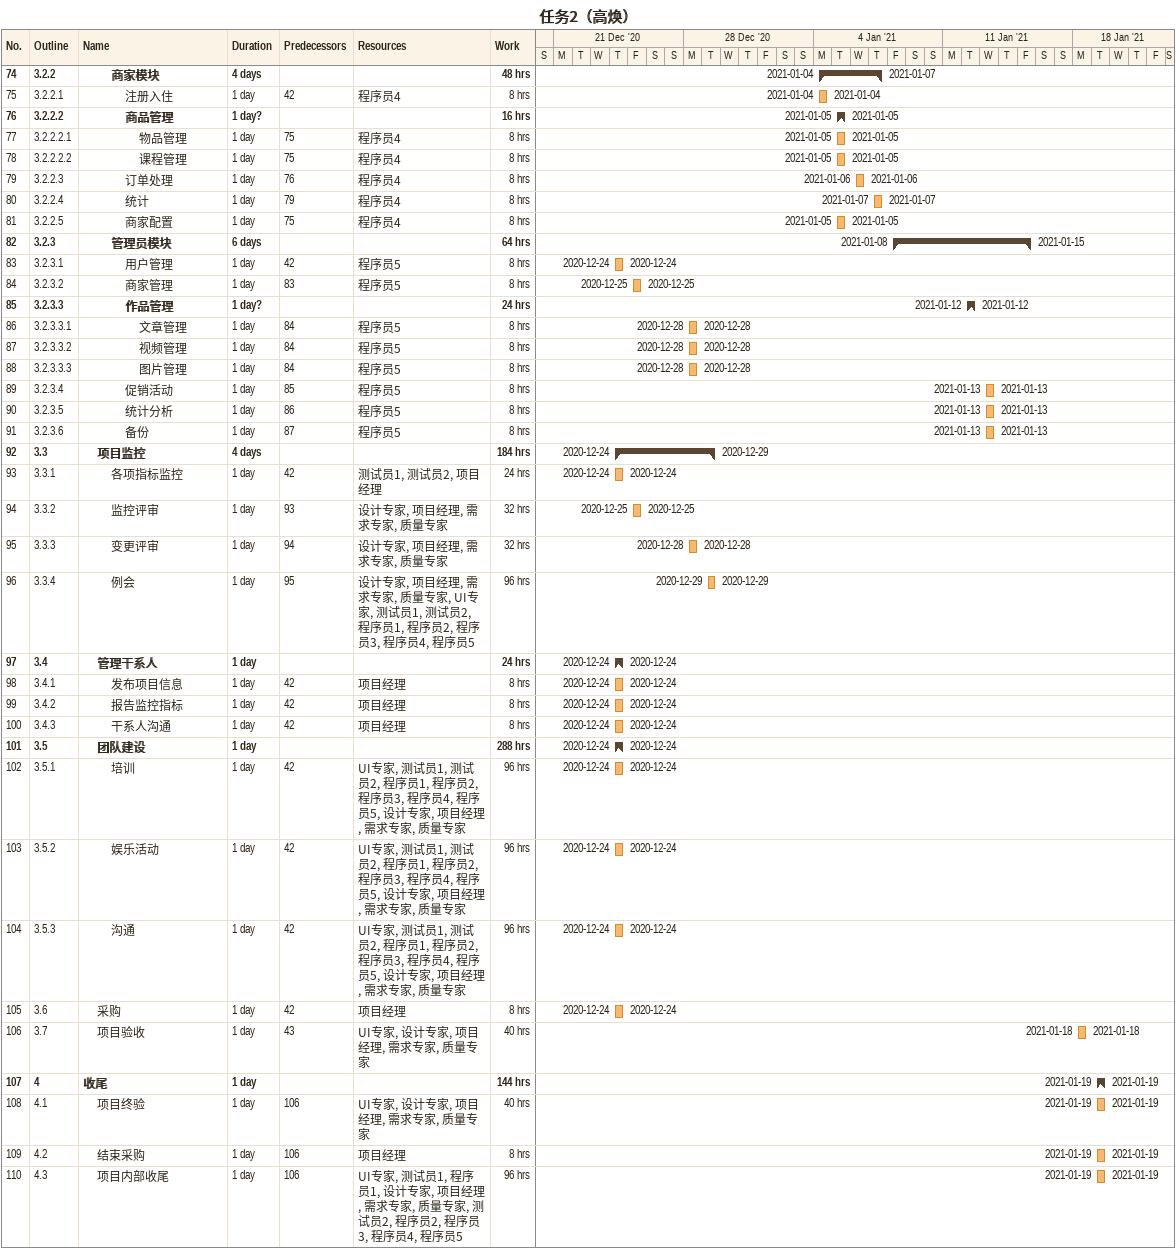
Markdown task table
任务2（高焕）

| ID | WBS | Task | Duration | Start | Finish | Predecessors | Resources | Work (h) |
|---|---|---|---|---|---|---|---|---|
| 74 | 3.2.2 | **商家模块** | 4d | 2021-01-04 | 2021-01-07 |  |  | 48 |
| 75 | 3.2.2.1 | 注册入住 | 1d | 2021-01-04 | 2021-01-04 | 42 | 程序员4 | 8 |
| 76 | 3.2.2.2 | **商品管理** | 1d? | 2021-01-05 | 2021-01-05 |  |  | 16 |
| 77 | 3.2.2.2.1 | 物品管理 | 1d | 2021-01-05 | 2021-01-05 | 75 | 程序员4 | 8 |
| 78 | 3.2.2.2.2 | 课程管理 | 1d | 2021-01-05 | 2021-01-05 | 75 | 程序员4 | 8 |
| 79 | 3.2.2.3 | 订单处理 | 1d | 2021-01-06 | 2021-01-06 | 76 | 程序员4 | 8 |
| 80 | 3.2.2.4 | 统计 | 1d | 2021-01-07 | 2021-01-07 | 79 | 程序员4 | 8 |
| 81 | 3.2.2.5 | 商家配置 | 1d | 2021-01-05 | 2021-01-05 | 75 | 程序员4 | 8 |
| 82 | 3.2.3 | **管理员模块** | 6d | 2021-01-08 | 2021-01-15 |  |  | 64 |
| 83 | 3.2.3.1 | 用户管理 | 1d | 2020-12-24 | 2020-12-24 | 42 | 程序员5 | 8 |
| 84 | 3.2.3.2 | 商家管理 | 1d | 2020-12-25 | 2020-12-25 | 83 | 程序员5 | 8 |
| 85 | 3.2.3.3 | **作品管理** | 1d? | 2021-01-12 | 2021-01-12 |  |  | 24 |
| 86 | 3.2.3.3.1 | 文章管理 | 1d | 2020-12-28 | 2020-12-28 | 84 | 程序员5 | 8 |
| 87 | 3.2.3.3.2 | 视频管理 | 1d | 2020-12-28 | 2020-12-28 | 84 | 程序员5 | 8 |
| 88 | 3.2.3.3.3 | 图片管理 | 1d | 2020-12-28 | 2020-12-28 | 84 | 程序员5 | 8 |
| 89 | 3.2.3.4 | 促销活动 | 1d | 2021-01-13 | 2021-01-13 | 85 | 程序员5 | 8 |
| 90 | 3.2.3.5 | 统计分析 | 1d | 2021-01-13 | 2021-01-13 | 86 | 程序员5 | 8 |
| 91 | 3.2.3.6 | 备份 | 1d | 2021-01-13 | 2021-01-13 | 87 | 程序员5 | 8 |
| 92 | 3.3 | **项目监控** | 4d | 2020-12-24 | 2020-12-29 |  |  | 184 |
| 93 | 3.3.1 | 各项指标监控 | 1d | 2020-12-24 | 2020-12-24 | 42 | 测试员1, 测试员2, 项目经理 | 24 |
| 94 | 3.3.2 | 监控评审 | 1d | 2020-12-25 | 2020-12-25 | 93 | 设计专家, 项目经理, 需求专家, 质量专家 | 32 |
| 95 | 3.3.3 | 变更评审 | 1d | 2020-12-28 | 2020-12-28 | 94 | 设计专家, 项目经理, 需求专家, 质量专家 | 32 |
| 96 | 3.3.4 | 例会 | 1d | 2020-12-29 | 2020-12-29 | 95 | 设计专家, 项目经理, 需求专家, 质量专家, UI专家, 测试员1, 测试员2, 程序员1, 程序员2, 程序员3, 程序员4, 程序员5 | 96 |
| 97 | 3.4 | **管理干系人** | 1d | 2020-12-24 | 2020-12-24 |  |  | 24 |
| 98 | 3.4.1 | 发布项目信息 | 1d | 2020-12-24 | 2020-12-24 | 42 | 项目经理 | 8 |
| 99 | 3.4.2 | 报告监控指标 | 1d | 2020-12-24 | 2020-12-24 | 42 | 项目经理 | 8 |
| 100 | 3.4.3 | 干系人沟通 | 1d | 2020-12-24 | 2020-12-24 | 42 | 项目经理 | 8 |
| 101 | 3.5 | **团队建设** | 1d | 2020-12-24 | 2020-12-24 |  |  | 288 |
| 102 | 3.5.1 | 培训 | 1d | 2020-12-24 | 2020-12-24 | 42 | UI专家, 测试员1, 测试员2, 程序员1, 程序员2, 程序员3, 程序员4, 程序员5, 设计专家, 项目经理, 需求专家, 质量专家 | 96 |
| 103 | 3.5.2 | 娱乐活动 | 1d | 2020-12-24 | 2020-12-24 | 42 | UI专家, 测试员1, 测试员2, 程序员1, 程序员2, 程序员3, 程序员4, 程序员5, 设计专家, 项目经理, 需求专家, 质量专家 | 96 |
| 104 | 3.5.3 | 沟通 | 1d | 2020-12-24 | 2020-12-24 | 42 | UI专家, 测试员1, 测试员2, 程序员1, 程序员2, 程序员3, 程序员4, 程序员5, 设计专家, 项目经理, 需求专家, 质量专家 | 96 |
| 105 | 3.6 | 采购 | 1d | 2020-12-24 | 2020-12-24 | 42 | 项目经理 | 8 |
| 106 | 3.7 | 项目验收 | 1d | 2021-01-18 | 2021-01-18 | 43 | UI专家, 设计专家, 项目经理, 需求专家, 质量专家 | 40 |
| 107 | 4 | **收尾** | 1d | 2021-01-19 | 2021-01-19 |  |  | 144 |
| 108 | 4.1 | 项目终验 | 1d | 2021-01-19 | 2021-01-19 | 106 | UI专家, 设计专家, 项目经理, 需求专家, 质量专家 | 40 |
| 109 | 4.2 | 结束采购 | 1d | 2021-01-19 | 2021-01-19 | 106 | 项目经理 | 8 |
| 110 | 4.3 | 项目内部收尾 | 1d | 2021-01-19 | 2021-01-19 | 106 | UI专家, 测试员1, 程序员1, 设计专家, 项目经理, 需求专家, 质量专家, 测试员2, 程序员2, 程序员3, 程序员4, 程序员5 | 96 |
